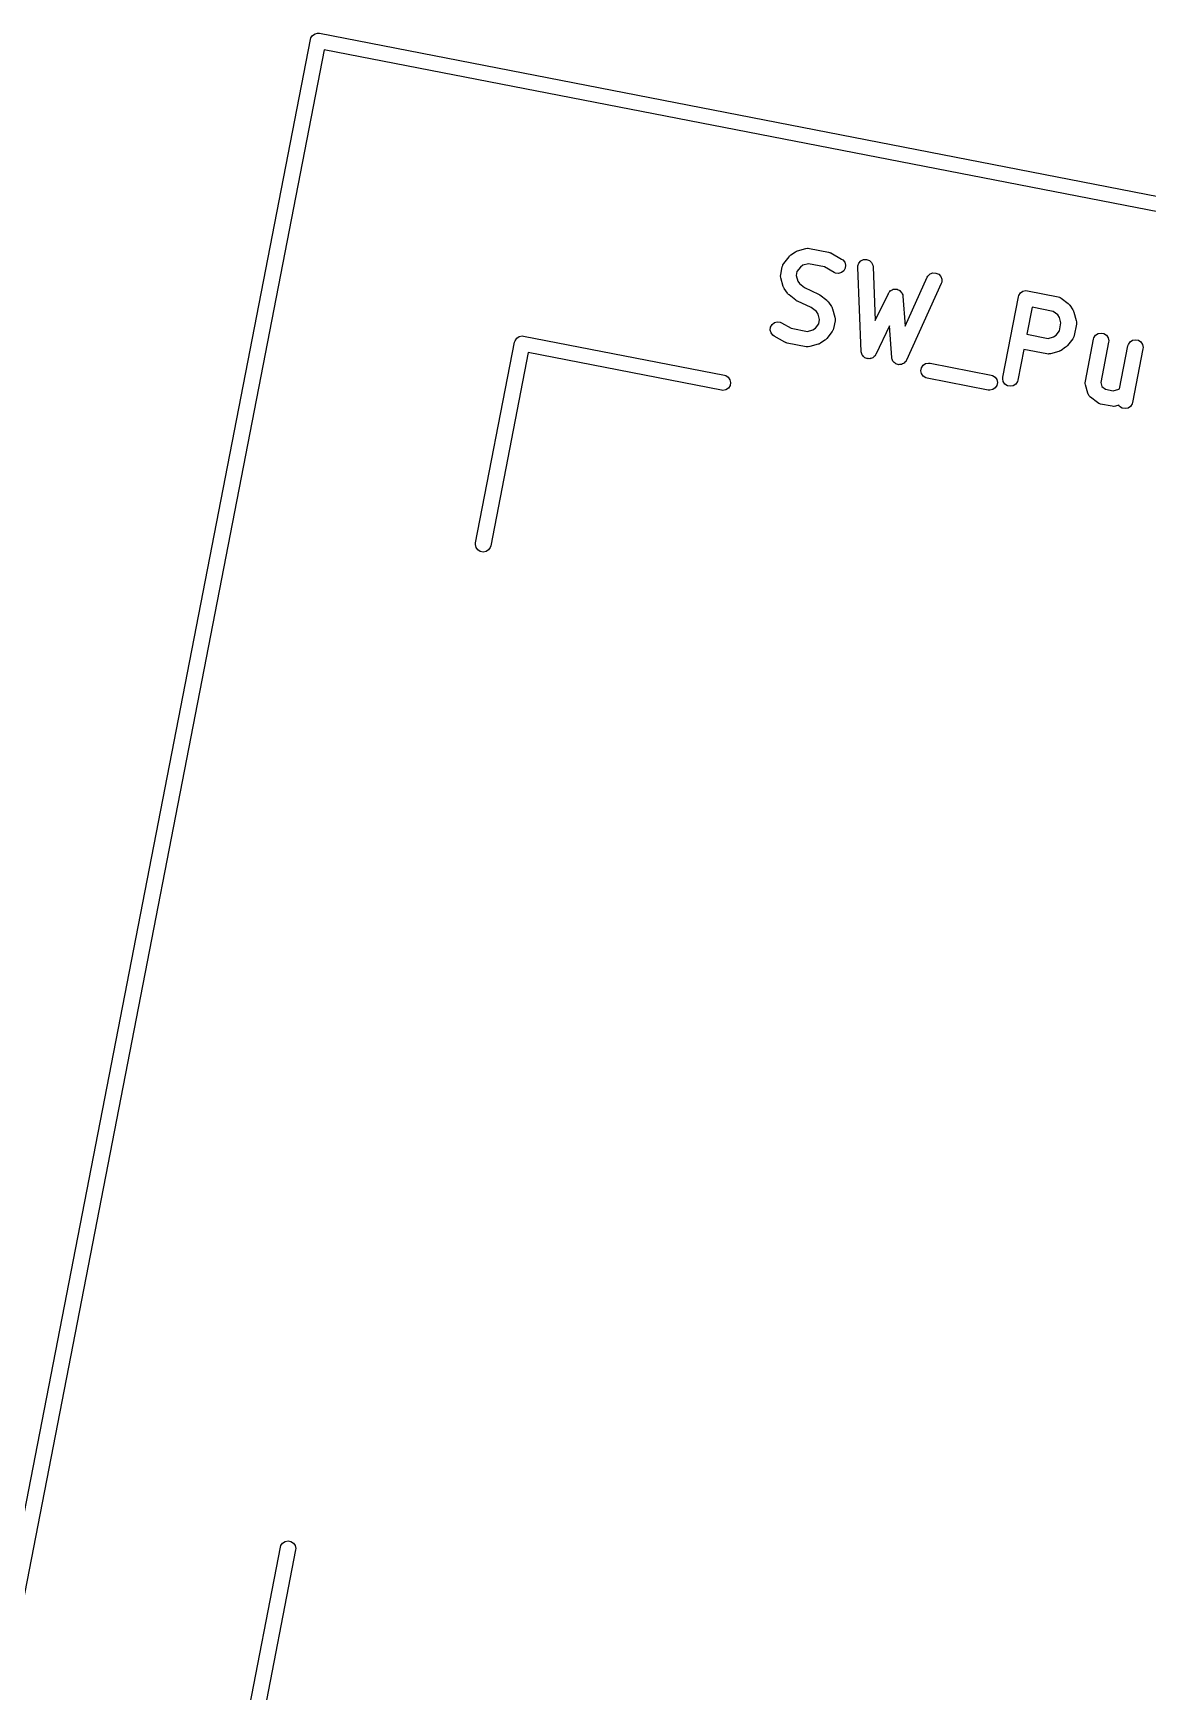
# Model space of a CAD drawing. Extents: x 13 to 301, y -107 to -13.
# Drawn here: x 264.69 to 275.59, y -51.28 to -35.06 of the extents above; entities that cross this region are included whole.
import ezdxf

# ---------------------------------------------------------------- set-up
doc = ezdxf.new("R2010")
doc.units = 0
doc.layers.add('BLACK', color=7, linetype='CONTINUOUS')

msp = doc.modelspace()

# ---------------------------------------------------------------- linework, layer by layer
at = {"layer": 'BLACK', "linetype": 'CONTINUOUS'}
for p, q in [((263.764881, -53.820947), (267.399794, -35.120949)), ((267.399794, -35.120949), (267.404, -35.106861)), ((267.404, -35.10686), (267.420152, -35.082458)), ((267.404, -35.106861), (267.404, -35.10686)), ((267.420152, -35.082458), (267.444412, -35.066094)), ((267.444412, -35.066094), (267.46824, -35.061246)), ((267.46824, -35.061246), (267.473088, -35.06026)), ((267.473088, -35.06026), (267.473089, -35.06026)), ((267.473089, -35.06026), (267.487727, -35.061637)), ((267.487727, -35.061637), (286.187725, -38.69655)), ((267.532727, -35.223191), (263.926435, -53.775946)), ((286.085482, -38.829483), (267.532727, -35.223191)), ((272.028057, -37.312973), (272.07999, -37.24545)), ((272.07999, -37.24545), (272.085083, -37.240024)), ((272.085083, -37.240024), (272.086176, -37.238374)), ((272.086176, -37.238374), (272.088228, -37.236674)), ((272.088228, -37.236674), (272.090053, -37.234731)), ((272.090053, -37.234731), (272.091769, -37.233742)), ((272.091769, -37.233742), (272.097501, -37.228997)), ((272.097501, -37.228997), (272.142164, -37.198871)), ((272.142164, -37.198871), (272.14871, -37.195335)), ((272.14871, -37.195335), (272.15027, -37.194114)), ((272.15027, -37.194114), (272.152756, -37.19315)), ((272.152756, -37.19315), (272.155101, -37.191884)), ((272.155101, -37.191884), (272.157041, -37.191489)), ((272.157041, -37.191489), (272.163979, -37.1888)), ((272.163979, -37.1888), (272.246039, -37.165942)), ((272.246039, -37.165942), (272.260521, -37.163403)), ((272.260521, -37.163403), (272.263198, -37.163728)), ((272.263198, -37.163728), (272.265837, -37.163192)), ((272.265837, -37.163192), (272.280475, -37.164569)), ((272.280475, -37.164569), (272.467451, -37.200914)), ((272.467451, -37.200914), (272.47458, -37.203042)), ((272.47458, -37.203042), (272.476546, -37.203282)), ((272.476546, -37.203282), (272.478986, -37.204358)), ((272.478986, -37.204358), (272.481539, -37.205121)), ((272.481539, -37.205121), (272.483187, -37.206212)), ((272.483187, -37.206212), (272.489998, -37.209217)), ((272.489998, -37.209217), (272.594915, -37.26842)), ((272.594915, -37.26842), (272.60695, -37.276865)), ((272.60695, -37.276865), (272.624992, -37.299905)), ((272.763049, -37.308196), (272.782859, -37.286659)), ((272.782859, -37.286659), (272.809404, -37.274341)), ((272.809404, -37.274341), (272.838643, -37.273119)), ((272.838643, -37.273119), (272.866123, -37.28318)), ((272.866123, -37.28318), (272.88766, -37.30299)), ((271.99797, -37.433815), (271.999347, -37.419177)), ((271.998506, -37.436453), (271.99797, -37.433815)), ((271.998181, -37.439131), (271.998506, -37.436453)), ((272.00072, -37.453613), (271.998181, -37.439131)), ((271.999347, -37.419177), (272.013885, -37.344386)), ((272.023578, -37.535672), (272.00072, -37.453613)), ((272.013885, -37.344386), (272.018091, -37.330298)), ((272.018091, -37.330298), (272.019578, -37.32805)), ((272.019578, -37.32805), (272.020279, -37.325449)), ((272.020279, -37.325449), (272.028057, -37.312973)), ((272.15775, -37.390387), (272.149969, -37.430419)), ((272.149969, -37.430419), (272.16481, -37.483696)), ((272.191469, -37.346546), (272.15775, -37.390387)), ((272.215954, -37.330031), (272.191469, -37.346546)), ((272.269232, -37.315191), (272.215954, -37.330031)), ((272.42688, -37.345835), (272.269232, -37.315191)), ((272.5212, -37.399057), (272.42688, -37.345835)), ((272.534651, -37.404992), (272.5212, -37.399057)), ((272.563701, -37.408525), (272.534651, -37.404992)), ((272.59189, -37.400673), (272.563701, -37.408525)), ((272.61493, -37.382631), (272.59189, -37.400673)), ((272.629312, -37.357144), (272.61493, -37.382631)), ((272.624992, -37.299905), (272.632845, -37.328095)), ((272.632845, -37.328095), (272.629312, -37.357144)), ((272.752159, -37.350356), (272.752988, -37.335676)), ((272.786488, -38.172002), (272.752159, -37.350356)), ((272.752988, -37.335676), (272.763049, -37.308196)), ((272.88766, -37.30299), (272.899978, -37.329535)), ((272.899978, -37.329535), (272.902029, -37.344094)), ((272.902029, -37.344094), (272.92395, -37.868771)), ((273.215031, -37.925353), (273.431905, -37.447092)), ((273.431905, -37.447092), (273.43926, -37.434361)), ((273.43926, -37.434361), (273.460625, -37.414364)), ((273.460625, -37.414364), (273.488015, -37.404064)), ((273.488015, -37.404064), (273.517263, -37.40503)), ((273.517263, -37.40503), (273.543915, -37.417116)), ((273.543915, -37.417116), (273.563912, -37.438481)), ((273.563912, -37.438481), (273.574212, -37.465871)), ((272.026267, -37.542609), (272.023578, -37.535672)), ((272.026662, -37.54455), (272.026267, -37.542609)), ((272.027927, -37.546893), (272.026662, -37.54455)), ((272.028892, -37.549381), (272.027927, -37.546893)), ((272.030114, -37.550941), (272.028892, -37.549381)), ((272.033649, -37.557486), (272.030114, -37.550941)), ((272.063775, -37.60215), (272.033649, -37.557486)), ((272.068519, -37.607879), (272.063775, -37.60215)), ((272.069508, -37.609597), (272.068519, -37.607879)), ((272.071452, -37.611421), (272.069508, -37.609597)), ((272.073152, -37.613475), (272.071452, -37.611421)), ((272.074803, -37.614568), (272.073152, -37.613475)), ((272.080228, -37.61966), (272.074803, -37.614568)), ((272.14775, -37.671594), (272.080228, -37.61966)), ((272.16481, -37.483696), (272.181326, -37.508182)), ((272.181326, -37.508182), (272.232676, -37.547677)), ((272.232676, -37.547677), (272.367526, -37.610662)), ((272.367526, -37.610662), (272.36851, -37.611245)), ((272.36851, -37.611245), (272.369035, -37.611387)), ((272.369035, -37.611387), (272.374578, -37.614843)), ((272.374578, -37.614843), (272.380173, -37.61816)), ((272.380173, -37.61816), (272.380537, -37.618558)), ((272.380537, -37.618558), (272.381512, -37.619166)), ((272.381512, -37.619166), (272.449034, -37.671099)), ((272.92395, -37.868771), (273.052589, -37.60422)), ((273.052589, -37.60422), (273.054505, -37.601099)), ((273.054505, -37.601099), (273.054968, -37.599723)), ((273.054968, -37.599723), (273.056265, -37.598234)), ((273.056265, -37.598234), (273.060284, -37.591691)), ((273.060284, -37.591691), (273.067689, -37.585122)), ((273.067689, -37.585122), (273.074192, -37.577661)), ((273.074192, -37.577661), (273.078542, -37.575498)), ((273.078542, -37.575498), (273.082178, -37.572274)), ((273.082178, -37.572274), (273.091533, -37.56904)), ((273.091533, -37.56904), (273.100397, -37.564634)), ((273.100397, -37.564634), (273.105243, -37.5643)), ((273.105243, -37.5643), (273.109835, -37.562714)), ((273.109835, -37.562714), (273.119715, -37.563306)), ((273.119715, -37.563306), (273.129592, -37.562628)), ((273.129592, -37.562628), (273.134197, -37.564175)), ((273.134197, -37.564175), (273.139046, -37.564466)), ((273.139046, -37.564466), (273.147947, -37.568794)), ((273.147947, -37.568794), (273.157332, -37.571947)), ((273.157332, -37.571947), (273.160994, -37.575138)), ((273.160994, -37.575138), (273.165364, -37.577263)), ((273.165364, -37.577263), (273.171932, -37.584668)), ((273.171932, -37.584668), (273.179394, -37.591171)), ((273.179394, -37.591171), (273.181556, -37.595521)), ((273.181556, -37.595521), (273.184781, -37.599157)), ((273.184781, -37.599157), (273.188014, -37.608512)), ((273.188014, -37.608512), (273.192421, -37.617376)), ((273.192421, -37.617376), (273.193695, -37.624946)), ((273.568515, -37.50904), (273.228891, -38.257997)), ((273.573246, -37.495119), (273.568515, -37.50904)), ((273.574212, -37.465871), (273.573246, -37.495119)), ((274.328282, -37.624121), (274.344434, -37.599719)), ((274.344434, -37.599719), (274.368694, -37.583355)), ((274.368694, -37.583355), (274.397371, -37.577521)), ((274.397371, -37.577521), (274.412009, -37.578898)), ((274.412009, -37.578898), (274.71117, -37.637049)), ((272.148724, -37.672201), (272.14775, -37.671594)), ((272.149089, -37.6726), (272.148724, -37.672201)), ((272.154671, -37.675909), (272.149089, -37.6726)), ((272.160226, -37.679373), (272.154671, -37.675909)), ((272.160751, -37.679514), (272.160226, -37.679373)), ((272.161736, -37.680098), (272.160751, -37.679514)), ((272.296588, -37.743083), (272.161736, -37.680098)), ((272.347936, -37.782577), (272.296588, -37.743083)), ((272.364452, -37.807063), (272.347936, -37.782577)), ((272.449034, -37.671099), (272.454459, -37.676192)), ((272.454459, -37.676192), (272.45611, -37.677285)), ((272.45611, -37.677285), (272.457809, -37.679337)), ((272.457809, -37.679337), (272.459753, -37.681162)), ((272.459753, -37.681162), (272.460741, -37.682878)), ((272.460741, -37.682878), (272.465487, -37.68861)), ((272.465487, -37.68861), (272.495613, -37.733273)), ((272.495613, -37.733273), (272.499148, -37.739819)), ((272.499148, -37.739819), (272.50037, -37.741379)), ((272.50037, -37.741379), (272.501333, -37.743865)), ((272.501333, -37.743865), (272.5026, -37.74621)), ((272.5026, -37.74621), (272.502994, -37.74815)), ((272.502994, -37.74815), (272.505684, -37.755088)), ((272.505684, -37.755088), (272.528542, -37.837146)), ((273.193695, -37.624946), (273.194341, -37.626814)), ((273.194341, -37.626814), (273.194254, -37.628263)), ((273.194254, -37.628263), (273.194862, -37.631875)), ((273.194862, -37.631875), (273.215031, -37.925353)), ((274.171429, -38.42351), (274.324076, -37.63821)), ((274.324076, -37.63821), (274.328282, -37.624121)), ((274.457009, -37.740452), (274.405672, -38.004556)), ((274.665169, -37.780914), (274.457009, -37.740452)), ((274.709011, -37.814634), (274.665169, -37.780914)), ((274.71117, -37.637049), (274.725259, -37.641255)), ((274.725259, -37.641255), (274.727506, -37.642742)), ((274.727506, -37.642742), (274.730108, -37.643443)), ((274.730108, -37.643443), (274.742584, -37.651221)), ((274.742584, -37.651221), (274.810107, -37.703154)), ((274.810107, -37.703154), (274.815531, -37.708246)), ((274.815531, -37.708246), (274.817182, -37.709339)), ((274.817182, -37.709339), (274.818881, -37.711391)), ((274.818881, -37.711391), (274.820826, -37.713217)), ((274.820826, -37.713217), (274.821814, -37.714934)), ((274.821814, -37.714934), (274.826559, -37.720664)), ((274.826559, -37.720664), (274.856686, -37.765328)), ((274.856686, -37.765328), (274.860223, -37.771876)), ((274.860223, -37.771876), (274.861444, -37.773435)), ((274.861444, -37.773435), (274.862406, -37.775917)), ((274.862406, -37.775917), (274.863674, -37.778264)), ((274.863674, -37.778264), (274.864069, -37.780205)), ((274.864069, -37.780205), (274.866759, -37.787144)), ((271.896417, -37.962665), (271.89995, -37.933616)), ((271.89995, -37.933616), (271.914331, -37.908129)), ((271.914331, -37.908129), (271.937371, -37.890087)), ((271.937371, -37.890087), (271.965561, -37.882235)), ((271.965561, -37.882235), (271.99461, -37.885768)), ((271.99461, -37.885768), (272.008062, -37.891703)), ((272.008062, -37.891703), (272.102378, -37.944924)), ((272.102378, -37.944924), (272.260029, -37.975568)), ((272.313307, -37.960727), (272.337792, -37.944212)), ((272.337792, -37.944212), (272.371511, -37.900371)), ((272.379292, -37.86034), (272.364452, -37.807063)), ((272.371511, -37.900371), (272.379292, -37.86034)), ((272.529915, -37.871583), (272.515377, -37.946374)), ((272.528542, -37.837146), (272.53108, -37.851628)), ((272.531292, -37.856945), (272.529915, -37.871583)), ((272.53108, -37.851628), (272.530754, -37.854303)), ((272.530754, -37.854303), (272.531292, -37.856945)), ((273.064497, -37.922747), (272.928872, -38.201668)), ((273.085763, -38.232166), (273.064497, -37.922747)), ((274.725524, -37.839115), (274.709011, -37.814634)), ((274.725315, -37.969823), (274.740365, -37.892397)), ((274.740365, -37.892397), (274.725524, -37.839115)), ((274.866759, -37.787144), (274.889616, -37.869204)), ((274.890988, -37.903639), (274.869181, -38.015825)), ((274.889616, -37.869204), (274.892154, -37.883686)), ((274.892365, -37.889001), (274.890988, -37.903639)), ((274.892154, -37.883686), (274.891828, -37.886362)), ((274.891828, -37.886362), (274.892365, -37.889001)), ((269.014992, -40.044606), (269.39661, -38.081351)), ((269.39661, -38.081351), (269.400816, -38.067263)), ((269.400816, -38.067263), (269.416968, -38.04286)), ((269.416968, -38.04286), (269.441228, -38.026497)), ((269.441228, -38.026497), (269.469905, -38.020662)), ((269.469905, -38.020662), (269.469914, -38.020663)), ((269.469914, -38.020663), (269.484543, -38.02204)), ((269.484543, -38.02204), (271.447798, -38.403659)), ((271.904269, -37.990855), (271.896417, -37.962665)), ((271.922311, -38.013895), (271.904269, -37.990855)), ((271.934346, -38.022341), (271.922311, -38.013895)), ((272.039264, -38.081543), (271.934346, -38.022341)), ((272.046067, -38.084545), (272.039264, -38.081543)), ((272.047722, -38.08564), (272.046067, -38.084545)), ((272.05028, -38.086403), (272.047722, -38.08564)), ((272.052715, -38.087478), (272.05028, -38.086403)), ((272.054678, -38.087716), (272.052715, -38.087478)), ((272.06181, -38.089846), (272.054678, -38.087716)), ((272.248788, -38.126191), (272.06181, -38.089846)), ((272.260029, -37.975568), (272.313307, -37.960727)), ((272.365282, -38.10196), (272.283223, -38.124818)), ((272.372215, -38.099272), (272.365282, -38.10196)), ((272.374159, -38.098877), (272.372215, -38.099272)), ((272.376505, -38.097609), (272.374159, -38.098877)), ((272.378991, -38.096646), (272.376505, -38.097609)), ((272.38055, -38.095424), (272.378991, -38.096646)), ((272.387096, -38.091889), (272.38055, -38.095424)), ((272.43176, -38.061764), (272.387096, -38.091889)), ((272.437493, -38.057017), (272.43176, -38.061764)), ((272.439209, -38.056029), (272.437493, -38.057017)), ((272.441032, -38.054086), (272.439209, -38.056029)), ((272.443085, -38.052387), (272.441032, -38.054086)), ((272.444178, -38.050735), (272.443085, -38.052387)), ((272.449272, -38.045309), (272.444178, -38.050735)), ((272.501205, -37.977787), (272.449272, -38.045309)), ((272.508983, -37.96531), (272.501205, -37.977787)), ((272.509682, -37.96271), (272.508983, -37.96531)), ((272.511171, -37.960462), (272.509682, -37.96271)), ((272.515377, -37.946374), (272.511171, -37.960462)), ((274.405672, -38.004556), (274.613832, -38.045018)), ((274.613832, -38.045018), (274.667114, -38.030177)), ((274.667114, -38.030177), (274.691596, -38.013663)), ((274.691596, -38.013663), (274.725315, -37.969823)), ((274.855009, -38.047239), (274.803075, -38.11476)), ((274.862787, -38.034762), (274.855009, -38.047239)), ((274.863487, -38.03216), (274.862787, -38.034762)), ((274.864975, -38.029913), (274.863487, -38.03216)), ((274.869181, -38.015825), (274.864975, -38.029913)), ((274.978537, -38.463972), (275.058495, -38.052623)), ((275.058495, -38.052623), (275.062701, -38.038535)), ((275.062701, -38.038535), (275.078853, -38.014133)), ((275.078853, -38.014133), (275.103113, -37.997769)), ((275.103113, -37.997769), (275.13179, -37.991935)), ((275.205739, -38.081245), (275.129159, -38.475214)), ((275.13179, -37.991935), (275.160516, -37.997518)), ((275.160516, -37.997518), (275.184918, -38.01367)), ((275.184918, -38.01367), (275.201282, -38.03793)), ((275.201282, -38.03793), (275.207116, -38.066607)), ((275.207116, -38.066607), (275.205739, -38.081245)), ((275.395053, -38.118043), (275.399259, -38.103955)), ((275.399259, -38.103955), (275.415411, -38.079553)), ((275.415411, -38.079553), (275.439671, -38.063189)), ((275.439671, -38.063189), (275.468348, -38.057354)), ((275.468348, -38.057354), (275.497074, -38.062938)), ((275.497074, -38.062938), (275.521476, -38.07909)), ((275.521476, -38.07909), (275.53784, -38.10335)), ((275.53784, -38.10335), (275.543674, -38.132026)), ((269.529543, -38.183594), (269.162236, -40.073228)), ((271.419176, -38.550903), (269.529543, -38.183594)), ((272.263426, -38.127568), (272.248788, -38.126191)), ((272.266063, -38.127031), (272.263426, -38.127568)), ((272.268741, -38.127357), (272.266063, -38.127031)), ((272.283223, -38.124818), (272.268741, -38.127357)), ((272.787228, -38.17726), (272.786488, -38.172002)), ((272.78712, -38.179074), (272.787228, -38.17726)), ((272.787734, -38.180852), (272.78712, -38.179074)), ((272.788539, -38.186561), (272.787734, -38.180852)), ((272.793121, -38.196435), (272.788539, -38.186561)), ((272.79668, -38.206731), (272.793121, -38.196435)), ((272.799236, -38.209613), (272.79668, -38.206731)), ((272.800857, -38.213106), (272.799236, -38.209613)), ((272.80887, -38.220476), (272.800857, -38.213106)), ((272.816097, -38.228625), (272.80887, -38.220476)), ((272.81956, -38.230309), (272.816097, -38.228625)), ((272.822395, -38.232916), (272.81956, -38.230309)), ((272.832624, -38.236661), (272.822395, -38.232916)), ((272.842415, -38.241422), (272.832624, -38.236661)), ((272.846256, -38.241652), (272.842415, -38.241422)), ((272.849874, -38.242977), (272.846256, -38.241652)), ((272.860757, -38.242522), (272.849874, -38.242977)), ((272.871626, -38.243174), (272.860757, -38.242522)), ((272.875266, -38.241915), (272.871626, -38.243174)), ((272.879113, -38.241755), (272.875266, -38.241915)), ((272.888987, -38.237172), (272.879113, -38.241755)), ((272.899283, -38.233614), (272.888987, -38.237172)), ((272.902165, -38.231057), (272.899283, -38.233614)), ((272.905658, -38.229437), (272.902165, -38.231057)), ((272.91303, -38.221422), (272.905658, -38.229437)), ((272.921177, -38.214197), (272.91303, -38.221422)), ((272.924193, -38.209285), (272.921177, -38.214197)), ((272.925468, -38.2079), (272.924193, -38.209285)), ((272.926093, -38.206192), (272.925468, -38.2079)), ((272.928872, -38.201668), (272.926093, -38.206192)), ((273.086644, -38.2374), (273.085763, -38.232166)), ((273.086584, -38.239218), (273.086644, -38.2374)), ((273.087246, -38.240978), (273.086584, -38.239218)), ((273.088203, -38.246664), (273.087246, -38.240978)), ((273.093052, -38.256419), (273.088203, -38.246664)), ((273.096884, -38.266608), (273.093052, -38.256419)), ((273.099514, -38.269418), (273.096884, -38.266608)), ((273.10123, -38.272869), (273.099514, -38.269418)), ((273.224419, -38.265737), (273.221536, -38.270728)), ((273.225656, -38.264318), (273.224419, -38.265737)), ((273.226235, -38.262594), (273.225656, -38.264318)), ((273.228891, -38.257997), (273.226235, -38.262594)), ((274.377051, -38.1518), (274.318673, -38.452132)), ((274.602591, -38.195641), (274.377051, -38.1518)), ((274.617229, -38.197018), (274.602591, -38.195641)), ((274.619866, -38.196481), (274.617229, -38.197018)), ((274.622544, -38.196807), (274.619866, -38.196481)), ((274.637026, -38.194269), (274.622544, -38.196807)), ((274.719087, -38.171412), (274.637026, -38.194269)), ((274.726025, -38.168721), (274.719087, -38.171412)), ((274.727966, -38.168327), (274.726025, -38.168721)), ((274.730311, -38.167059), (274.727966, -38.168327)), ((274.732795, -38.166097), (274.730311, -38.167059)), ((274.734353, -38.164876), (274.732795, -38.166097)), ((274.740902, -38.161339), (274.734353, -38.164876)), ((274.785566, -38.131212), (274.740902, -38.161339)), ((274.791291, -38.12647), (274.785566, -38.131212)), ((274.793013, -38.12548), (274.791291, -38.12647)), ((274.794841, -38.123532), (274.793013, -38.12548)), ((274.796891, -38.121835), (274.794841, -38.123532)), ((274.797983, -38.120184), (274.796891, -38.121835)), ((274.803075, -38.11476), (274.797983, -38.120184)), ((275.313753, -38.536291), (275.395053, -38.118043)), ((275.542297, -38.146665), (275.440532, -38.6702)), ((275.543674, -38.132026), (275.542297, -38.146665)), ((271.447798, -38.403659), (271.461886, -38.407865)), ((271.461886, -38.407865), (271.486288, -38.424017)), ((271.486288, -38.424017), (271.502652, -38.448277)), ((273.109439, -38.280022), (273.10123, -38.272869)), ((273.116881, -38.287973), (273.109439, -38.280022)), ((273.120389, -38.289564), (273.116881, -38.287973)), ((273.123292, -38.292093), (273.120389, -38.289564)), ((273.13361, -38.295559), (273.123292, -38.292093)), ((273.143533, -38.300059), (273.13361, -38.295559)), ((273.147383, -38.300186), (273.143533, -38.300059)), ((273.151032, -38.301412), (273.147383, -38.300186)), ((273.161896, -38.300665), (273.151032, -38.301412)), ((273.172781, -38.301025), (273.161896, -38.300665)), ((273.176384, -38.29967), (273.172781, -38.301025)), ((273.180227, -38.299406), (273.176384, -38.29967)), ((273.189985, -38.294555), (273.180227, -38.299406)), ((273.200171, -38.290725), (273.189985, -38.294555)), ((273.202979, -38.288095), (273.200171, -38.290725)), ((273.206432, -38.28638), (273.202979, -38.288095)), ((273.21359, -38.278164), (273.206432, -38.28638)), ((273.221536, -38.270728), (273.21359, -38.278164)), ((273.370212, -38.360293), (273.375795, -38.331566)), ((273.376046, -38.388969), (273.370212, -38.360293)), ((273.375795, -38.331566), (273.391947, -38.307164)), ((273.39241, -38.413229), (273.376046, -38.388969)), ((273.391947, -38.307164), (273.416207, -38.2908)), ((273.416812, -38.429381), (273.39241, -38.413229)), ((273.416207, -38.2908), (273.444883, -38.284966)), ((273.4309, -38.433587), (273.416812, -38.429381)), ((273.444883, -38.284966), (273.459522, -38.286343)), ((273.459522, -38.286343), (274.057847, -38.402645)), ((274.057847, -38.402645), (274.071935, -38.406851)), ((274.071935, -38.406851), (274.096338, -38.423003)), ((274.096338, -38.423003), (274.112701, -38.447263)), ((274.170052, -38.438148), (274.171429, -38.42351)), ((271.433815, -38.55228), (271.419176, -38.550903)), ((271.462491, -38.546446), (271.433815, -38.55228)), ((271.486751, -38.530082), (271.462491, -38.546446)), ((271.502903, -38.50568), (271.486751, -38.530082)), ((271.502652, -38.448277), (271.508487, -38.476954)), ((271.508487, -38.476954), (271.502903, -38.50568)), ((274.029226, -38.549889), (273.4309, -38.433587)), ((274.043864, -38.551267), (274.029226, -38.549889)), ((274.07254, -38.545432), (274.043864, -38.551267)), ((274.0968, -38.529068), (274.07254, -38.545432)), ((274.112952, -38.504666), (274.0968, -38.529068)), ((274.112701, -38.447263), (274.118536, -38.47594)), ((274.118536, -38.47594), (274.112952, -38.504666)), ((274.175886, -38.466825), (274.170052, -38.438148)), ((274.19225, -38.491085), (274.175886, -38.466825)), ((274.216652, -38.507237), (274.19225, -38.491085)), ((274.245378, -38.51282), (274.216652, -38.507237)), ((274.274055, -38.506986), (274.245378, -38.51282)), ((274.298315, -38.490622), (274.274055, -38.506986)), ((274.314467, -38.46622), (274.298315, -38.490622)), ((274.318673, -38.452132), (274.314467, -38.46622)), ((274.97716, -38.47861), (274.978537, -38.463972)), ((274.977696, -38.481248), (274.97716, -38.47861)), ((274.977371, -38.483926), (274.977696, -38.481248)), ((274.97991, -38.498408), (274.977371, -38.483926)), ((275.002768, -38.580467), (274.97991, -38.498408)), ((275.003812, -38.583161), (275.002768, -38.580467)), ((275.00397, -38.584369), (275.003812, -38.583161)), ((275.00492, -38.586019), (275.00397, -38.584369)), ((275.008082, -38.594176), (275.00492, -38.586019)), ((275.013878, -38.601577), (275.008082, -38.594176)), ((275.129159, -38.475214), (275.140557, -38.516134)), ((275.140557, -38.516134), (275.174228, -38.542031)), ((275.174228, -38.542031), (275.251655, -38.557081)), ((275.251655, -38.557081), (275.304933, -38.542241)), ((275.304933, -38.542241), (275.313753, -38.536291)), ((275.018572, -38.609729), (275.013878, -38.601577)), ((275.024952, -38.615717), (275.018572, -38.609729)), ((275.026125, -38.617215), (275.024952, -38.615717)), ((275.027184, -38.617812), (275.026125, -38.617215)), ((275.029292, -38.619791), (275.027184, -38.617812)), ((275.096813, -38.671725), (275.029292, -38.619791)), ((275.10929, -38.679503), (275.096813, -38.671725)), ((275.111891, -38.680203), (275.10929, -38.679503)), ((275.114139, -38.681691), (275.111891, -38.680203)), ((275.128227, -38.685897), (275.114139, -38.681691)), ((275.240413, -38.707704), (275.128227, -38.685897)), ((275.255051, -38.709081), (275.240413, -38.707704)), ((275.257689, -38.708544), (275.255051, -38.709081)), ((275.260367, -38.70887), (275.257689, -38.708544)), ((275.274849, -38.706331), (275.260367, -38.70887)), ((275.306296, -38.697571), (275.274849, -38.706331)), ((275.314109, -38.709153), (275.306296, -38.697571)), ((275.338511, -38.725305), (275.314109, -38.709153)), ((275.367237, -38.730888), (275.338511, -38.725305)), ((275.395914, -38.725054), (275.367237, -38.730888)), ((275.420174, -38.70869), (275.395914, -38.725054)), ((275.436326, -38.684288), (275.420174, -38.70869)), ((275.440532, -38.6702), (275.436326, -38.684288)), ((269.013615, -40.059244), (269.014992, -40.044606)), ((269.019449, -40.087921), (269.013615, -40.059244)), ((269.035813, -40.112181), (269.019449, -40.087921)), ((269.060215, -40.128333), (269.035813, -40.112181)), ((269.088941, -40.133916), (269.060215, -40.128333)), ((269.117618, -40.128082), (269.088941, -40.133916)), ((269.141878, -40.111718), (269.117618, -40.128082)), ((269.15803, -40.087316), (269.141878, -40.111718)), ((269.162236, -40.073228), (269.15803, -40.087316)), ((266.725284, -51.824131), (267.106903, -49.860876)), ((267.254147, -49.889498), (266.886838, -51.77913)), ((267.106903, -49.860876), (267.111109, -49.846788)), ((267.111109, -49.846788), (267.127261, -49.822386)), ((267.127261, -49.822386), (267.151521, -49.806022)), ((267.151521, -49.806022), (267.180198, -49.800187)), ((267.180198, -49.800187), (267.208924, -49.805771)), ((267.208924, -49.805771), (267.233326, -49.821923)), ((267.233326, -49.821923), (267.24969, -49.846183)), ((267.24969, -49.846183), (267.255524, -49.874859)), ((267.255524, -49.874859), (267.254147, -49.889498))]:
    msp.add_line(p, q, dxfattribs=at)

doc.saveas('drawing.dxf')
